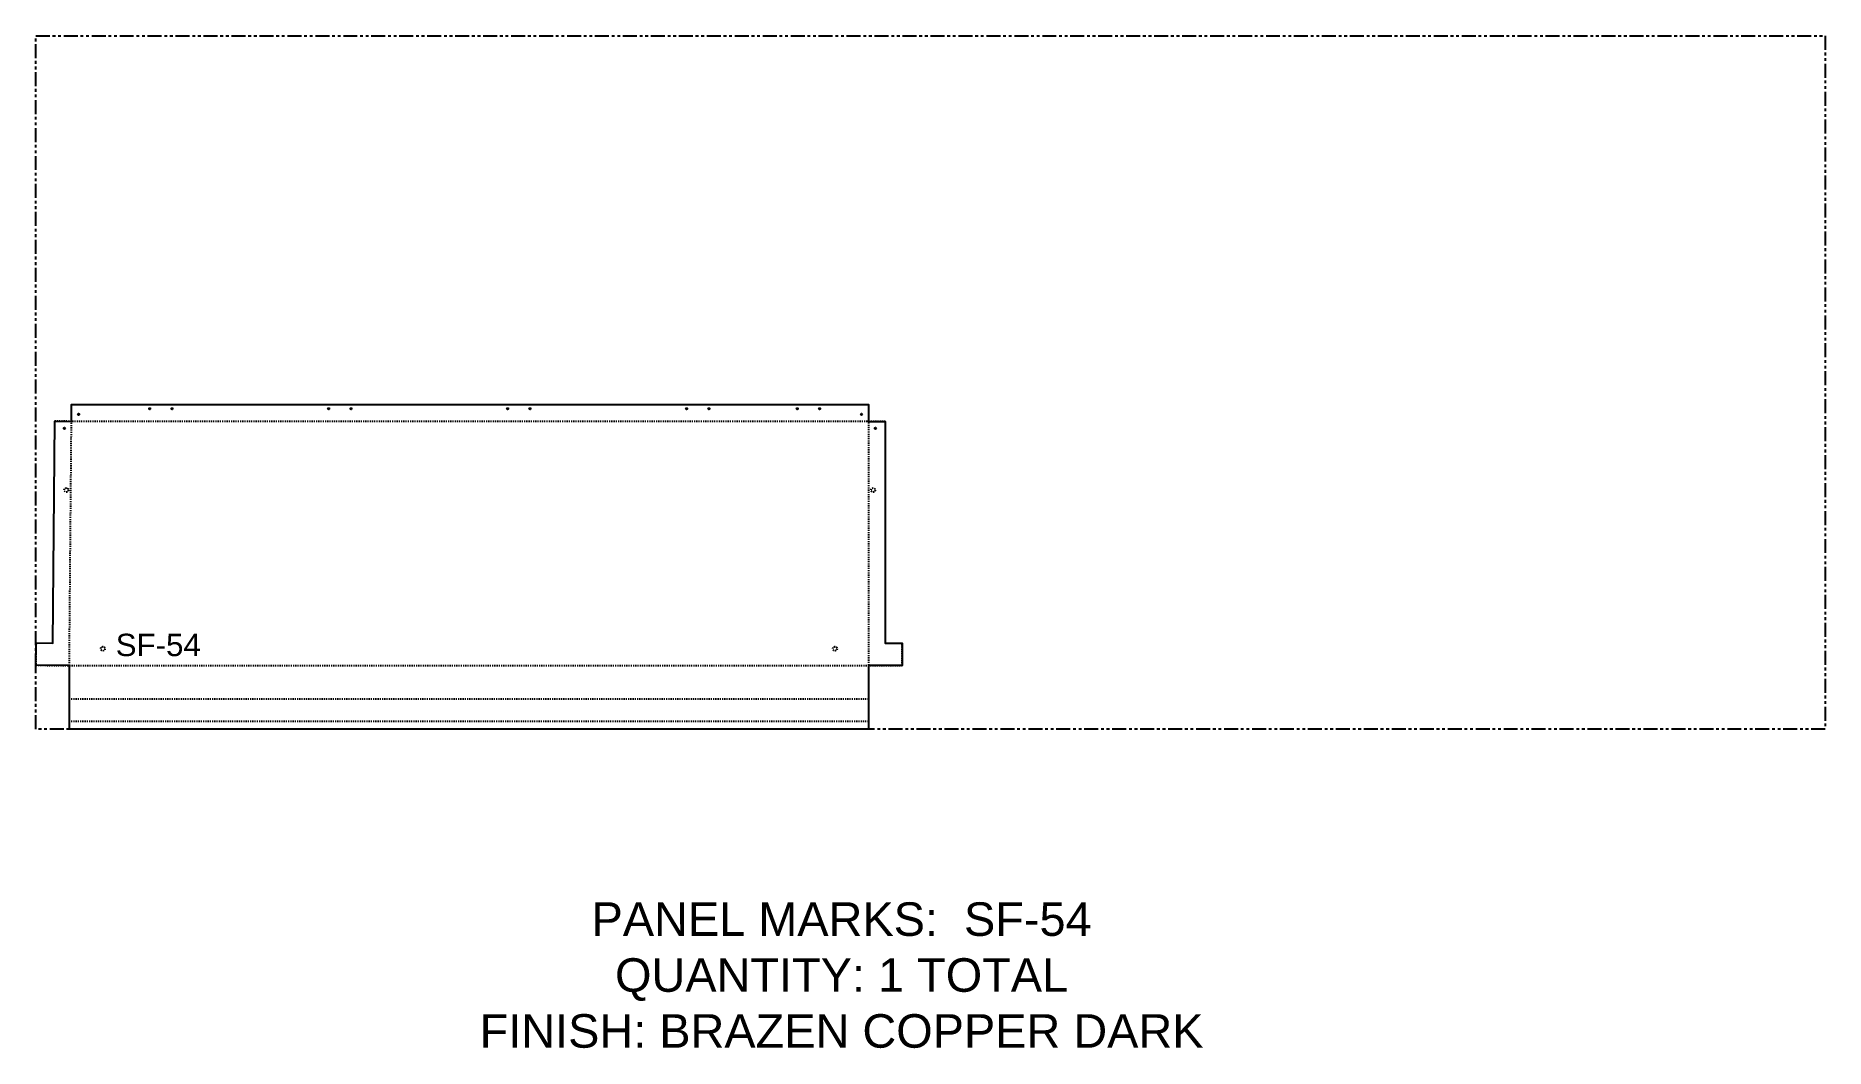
# Model space of a CAD drawing. Header units: inches. Extents: x 0 to 160, y -29 to 62.
import ezdxf

# ---------------------------------------------------------------- set-up
doc = ezdxf.new("R2010")
doc.units = ezdxf.units.IN
doc.header["$MEASUREMENT"] = 0
doc.linetypes.add('HIDDEN', pattern=[0.375, 0.25, -0.125])
doc.linetypes.add('PHANTOM', pattern=[2.5, 1.25, -0.25, 0.25, -0.25, 0.25, -0.25])
for name, color, linetype in [('CUT', 7, 'Continuous'), ('DIMS', 1, 'Continuous'), ('HOLES', 6, 'Continuous'), ('ROUT', 1, 'HIDDEN'), ('SHEET', 5, 'PHANTOM'), ('TEXT', 2, 'PHANTOM'), ('WEEPS', 3, 'HIDDEN')]:
    doc.layers.add(name, color=color, linetype=linetype)
doc.styles.get("Standard").update_dxf_attribs({"font": 'arial.ttf'})

msp = doc.modelspace()

# ---------------------------------------------------------------- linework, layer by layer
at = {"layer": 'CUT', "ltscale": 0.25}
msp.add_lwpolyline([(3.02, 0.69), (3, 2.69), (3, 5.69), (0, 5.71), (0.02, 7.71), (1.52, 7.7), (1.69, 27.54), (3.19, 27.52), (3.19, 29.02), (74.46, 29.02), (74.46, 27.52), (75.96, 27.52), (75.96, 7.69), (77.46, 7.69), (77.46, 5.69), (74.46, 5.69), (74.46, 0), (3.02, 0)], close=True, dxfattribs=at)
at = {"layer": 'HOLES', "ltscale": 0.25}
for centre in [(3.82, 28.15), (10.19, 28.65), (12.19, 28.65), (26.19, 28.65), (28.19, 28.65), (42.19, 28.65), (44.19, 28.65), (58.19, 28.65), (60.19, 28.65), (68.08, 28.65), (70.08, 28.65), (73.83, 28.15), (2.56, 26.9), (75.08, 26.9)]:
    msp.add_circle(centre, 0.0625, dxfattribs=at)
at = {"layer": 'ROUT', "ltscale": 0.25}
msp.add_line((74.46, 2.69), (3, 2.69), dxfattribs=at)
for points in [[(74.46, 29.02), (74.46, 0.69), (3.02, 0.69), (3, 2.69), (3, 5.69), (3.19, 27.52), (3.19, 29.02)], [(75.96, 27.52), (3.19, 27.52), (1.69, 27.54)], [(0.02, 7.71), (0, 5.71), (3, 5.69), (77.46, 5.69), (77.46, 7.69)]]:
    msp.add_lwpolyline(points, dxfattribs=at)
at = {"layer": 'SHEET'}
msp.add_lwpolyline([(0, 62), (160, 62), (160, 0), (0, 0)], close=True, dxfattribs=at)
at = {"layer": 'WEEPS', "ltscale": 0.25}
for centre in [(2.73, 21.38), (74.87, 21.38), (6, 7.19), (71.46, 7.19)]:
    msp.add_circle(centre, 0.188, dxfattribs=at)

# ---------------------------------------------------------------- texts
at = {"layer": 'DIMS', "ltscale": 0.25, "insert": (10.95, 6.5), "char_height": 2, "attachment_point": 8}
msp.add_mtext_dynamic_manual_height_columns('SF-54', width=3.0859, gutter_width=10, heights=[2.07], dxfattribs=at)
at = {"layer": 'TEXT', "insert": (72.05, -22.01), "char_height": 3, "attachment_point": 5}
msp.add_mtext_dynamic_manual_height_columns('PANEL MARKS:  SF-54\\PQUANTITY: 1 TOTAL\\PFINISH: BRAZEN COPPER DARK', width=199.7409, gutter_width=1, heights=[0], dxfattribs=at)

doc.saveas('drawing.dxf')
